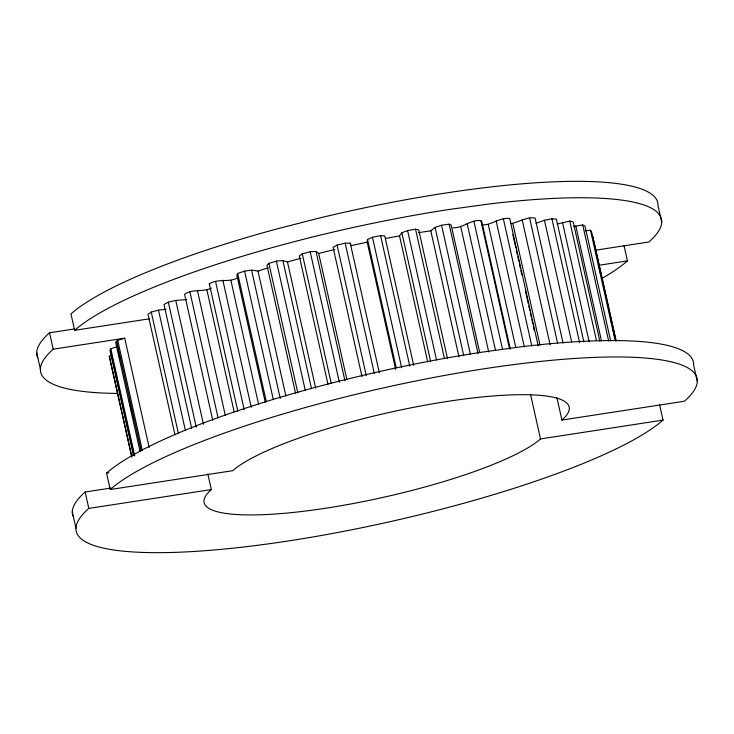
<?xml version="1.0" encoding="UTF-8"?>
<svg xmlns="http://www.w3.org/2000/svg" width="734" height="734" viewBox="0 0 734 734"><rect width="100%" height="100%" fill="white"/><g stroke="black" fill="none" stroke-linecap="round" stroke-linejoin="round"><path stroke-width="1.1" d="M395.626 369.358L367.193 242.165L367.532 239.44L372.468 237.256L380.588 235.614L384.763 235.963L413.692 365.385M592.723 238.55L592.934 236.862L616.129 340.622M117.137 346.613L110.797 348.769L109.962 350.586L133.414 455.465M268.167 267.763L257.983 271.075L251.569 270.149L244.596 271.112L237.651 273.461L236.834 275.131L265.268 402.324M385.46 238.477L399.525 235.889L401.865 232.779L407.59 230.586L415.545 229.228L418.719 229.907L447.401 358.21M149.167 447.538L124.725 338.19L117.706 340.282L115.651 342.31L140.093 451.658M300.931 258.166L287.471 261.983L282.874 260.487L276.388 261.139L268.883 263.387L266.947 265.258L295.628 393.562M418.389 232.669L430.794 230.815L435.078 227.421L441.556 225.228L449.144 224.191L451.199 225.081L479.632 352.274M166.022 309.271L158.498 310.152L151.259 312.078L148.02 314.28L174.958 434.785M346.879 379.533L318.694 253.459L316.033 251.441L310.188 251.753L302.289 253.854L299.27 255.872L327.951 384.185M453.025 227.779C463.062 228.219 470.512 219.466 480.871 220.576L481.871 221.861L510.304 349.054M186.583 299.591L175.756 300.417L168.325 302.16L163.985 304.482L191.666 428.326M367.193 242.165L350.935 245.697L350.265 243.193L345.191 243.183L337.089 245.073L333.071 247.202L362 376.625M481.944 224.907C491.743 225.439 499.57 217.044 509.726 218.521L538.15 345.714M211.401 288.113C203.098 292.361 192.666 288.6 184.583 294.251L212.759 420.325M510.635 223.586C518.782 222.494 526.351 216.558 535.104 218.044L563.033 343.007M131.716 456.649L109.265 356.238L111.155 355.504M237.844 411.334L209.328 283.829C217.952 278.269 228.467 282.654 237.155 278.122M535.958 223.329L544.463 220.264L551.913 218.769L556.418 219.163L583.851 341.897M557.161 224.017L569.749 221.099L573.181 221.861L599.861 341.237M573.704 226.485L582.723 224.962L584.98 226.054L610.66 340.971M318.694 253.459L334.741 249.468M37.673 357.77A307.087 59.124 -12.6 0 1 49.545 332.786L74.281 328.979M661.71 222.209L658.04 205.795A307.087 59.124 -12.6 0 0 317.84 218.411L275.947 229.182A307.087 59.124 -12.6 0 0 70.969 313.904L74.639 330.309L149.085 318.859M595.843 250.147L648.865 242A307.087 59.124 -12.6 0 0 488.605 204.052L448.63 209.557A307.087 59.124 -12.6 0 0 74.639 330.309M49.545 332.786L53.215 349.191L124.725 338.19M598.384 265.35L627.442 260.882L624.019 245.569M110.228 489.523A307.087 59.124 -12.6 0 1 484.22 368.771A307.087 59.124 -12.6 0 1 684.455 401.214L561.923 420.059A176.032 33.892 -12.6 0 0 447.144 401.461A176.032 33.892 -12.6 0 0 232.751 470.678L110.228 489.523L106.558 473.118L108.815 472.769M72.877 515.984A307.087 59.124 -12.6 0 1 85.135 492L110.834 488.055M85.135 492L88.805 508.405L211.337 489.569A176.032 33.892 -12.6 0 0 326.116 508.167A176.032 33.892 -12.6 0 0 540.499 438.941L663.031 420.096L659.609 404.792M585.136 230.77L590.503 230.256L591.54 231.66L615.982 340.998M109.265 356.238L109.678 357.788M209.328 283.829L209.658 285.26M697.3 381.423L693.63 365.018A307.087 59.124 -12.6 0 0 520.525 346.861L480.55 352.366A307.087 59.124 -12.6 0 0 106.558 473.118M598.458 264.203L599.458 268.672M599.953 270.901L600.953 275.36M611.174 321.107L611.927 324.456M612.422 326.685L613.422 331.153M613.918 333.383L614.918 337.842M590.503 230.256L615.193 340.714M582.723 224.962L608.66 340.998M575.777 225.898L601.467 340.815M569.749 221.099L596.439 340.484M562.473 222.329L589.154 341.714M551.913 218.769L579.594 342.613M544.463 220.264L571.648 341.879M529.609 218.016L557.546 342.971M522.168 219.732L550.105 344.696M556.923 397.69L561.923 420.059M512.837 223.604L540.013 345.219M512.818 234.559L515.819 247.954M516.314 250.184L517.314 254.643M517.809 256.872L518.81 261.341M519.305 263.57L520.305 268.029M520.801 270.268L521.801 274.727M525.287 290.343L528.287 303.738M528.783 305.968L529.783 310.427M530.278 312.666L531.278 317.125M531.774 319.354L532.774 323.822M533.269 326.052L534.269 330.511M503.377 218.851L531.811 346.044M496.12 220.769L524.305 346.843M530.499 394.195L540.499 438.941M488.294 224.576L515.727 347.301M480.871 220.576L509.552 348.889M473.907 221.264L502.579 349.577M467.108 223.329L495.542 350.522M460.796 226.989L488.725 351.944M449.144 224.191L478.073 353.614M441.556 225.228L470.485 354.65M435.078 227.421L463.76 355.733M430.794 230.815L458.979 356.889M415.545 229.228L444.474 358.651M407.59 230.586L436.519 360.009M401.865 232.779L430.546 361.082M399.525 235.889L427.711 361.963M380.588 235.614L409.765 366.156M372.468 237.256L401.645 367.789M367.532 239.44L396.213 367.752M350.265 243.193L379.368 372.89M345.191 243.183L374.377 373.716M337.089 245.073L366.266 375.606M316.033 251.441L344.962 380.863M310.188 251.753L339.365 382.295M302.289 253.854L331.217 383.276M287.471 261.983L315.648 388.057M282.874 260.487L311.555 388.8M276.388 261.139L305.316 390.561M268.883 263.387L297.811 392.809M257.983 271.075L285.911 396.039M251.569 270.149L280.25 398.452M244.596 271.112L273.268 399.415M237.651 273.461L266.332 401.764M230.926 280.526L258.616 404.37M222.842 280.177L251.276 407.37M215.539 281.425L244.22 409.737M206.942 290.104L234.128 411.719M197.373 290.343L225.301 415.306M189.913 291.857L218.099 417.94M175.756 300.417L203.437 424.261M207.832 473.907L211.337 489.569M168.325 302.16L196.253 427.124M158.498 310.152L185.427 430.656M151.259 312.078L178.445 433.693M117.706 340.282L142.396 450.74M116.678 341.301L141.121 450.639M117.394 347.733L117.89 349.962M118.385 352.192L119.881 358.889M129.358 401.287L130.358 405.746M130.854 407.976L131.854 412.444M132.359 414.673L133.102 418.022M110.797 348.769L134.735 455.878M110.384 349.678L134.074 455.667M109.476 357.008L131.881 457.089M36.7 352.577L40.37 368.982M72.29 511.791L75.96 528.205M663.031 420.096A307.087 59.124 -12.6 0 1 289.04 540.848A307.087 59.124 -12.6 0 1 88.805 508.405M627.442 260.882A307.087 59.124 -12.6 0 1 601.917 278.461M117.229 393.424A307.087 59.124 -12.6 0 1 53.215 349.191"/></g></svg>
